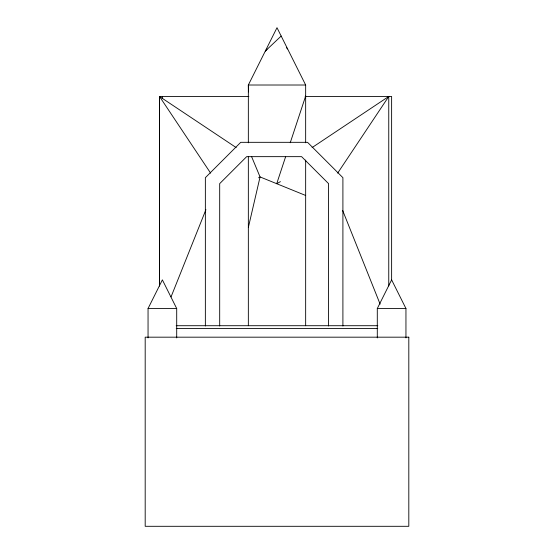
<?xml version="1.0" encoding="UTF-8"?>
<svg xmlns="http://www.w3.org/2000/svg" width="554" height="554" viewBox="0 0 554 554"><rect width="100%" height="100%" fill="white"/><g stroke="black" fill="none" stroke-linecap="round" stroke-linejoin="round"><path stroke-width="0.83" d="M236.163 147.572L159.51 96.472L159.51 285.919L159.51 96.472L248.884 96.472M248.344 227.486L260.061 176.934L251.599 156.65M285.642 156.671L276.716 183.706L280.428 181.65M290.241 142.745L305.656 96.057M171.041 296.896L205.936 209.654M148.05 337.919L148.05 308.523L162.377 279.867L176.705 308.523L176.705 337.919M377.295 337.919L377.295 308.523L391.623 279.867L405.95 308.523L405.95 337.919M337.656 173.125L388.756 96.472L388.756 285.919M266.993 49.174L265.324 51.051L281.176 36.052M312.103 147.572L388.756 96.472M258.593 177.779L260.061 176.934L305.656 195.465M305.656 142.814L305.656 85.011L248.344 85.011L248.344 142.814M305.115 96.472L391.623 96.472L391.623 280.733M148.05 308.523L176.705 308.523M377.295 308.523L405.95 308.523M176.165 325.71L377.835 325.71M176.22 328.577L377.78 328.577M286.439 47.706L287.616 48.932M159.51 96.472L210.617 173.125M305.656 85.011L277 27.7L248.344 85.011L248.469 91.895M342.649 210.451L380.113 304.104M342.905 325.994L342.905 177.689L307.539 142.323L240.734 142.323L205.361 177.689L205.361 325.994M328.577 325.987L328.577 183.623L301.605 156.65L246.668 156.65L219.689 183.623L219.689 325.987M305.656 160.071L305.656 325.71M248.344 156.498L248.344 325.71M162.377 96.472L162.377 98.203M408.81 337.178L145.19 337.178L145.19 526.3L408.81 526.3L408.81 337.178"/></g></svg>
